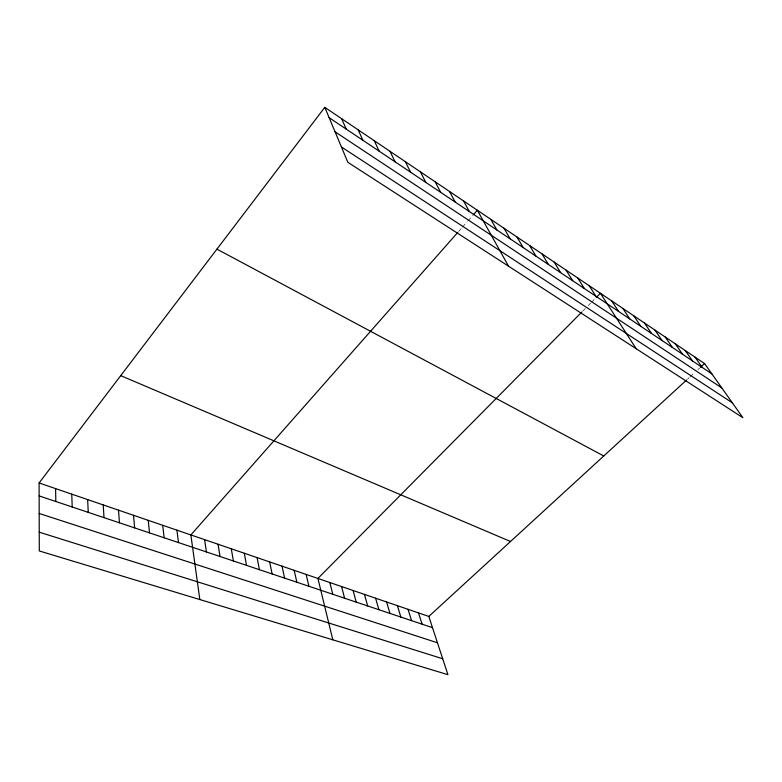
<?xml version="1.0" encoding="UTF-8"?>
<svg xmlns="http://www.w3.org/2000/svg" width="782" height="782" viewBox="0 0 782 782"><rect width="100%" height="100%" fill="white"/><g stroke="black" fill="none" stroke-linecap="round" stroke-linejoin="round"><path stroke-width="0.59" stroke-dasharray="3.91 2.93" d="M458.575 231.531L461.673 228.021M462.445 227.142L467.128 221.834M467.91 220.944L472.631 215.597M582.57 311.265L585.786 308.03M588.191 305.596L590.635 303.133M591.446 302.311L595.513 298.206M687.437 379.231L689.225 377.598M690.115 376.777L694.475 372.779M697.837 369.7L699.509 368.156"/><path stroke-width="1.17" d="M39.1 482.963L428.819 616.431L447.92 674.671L39.286 550.948L39.1 482.963L324.794 107.329L704.553 363.542L742.9 417.725L347.843 162.294L324.794 107.329M457.793 232.41L190.867 534.937L199.83 599.559M473.413 214.708L477.343 210.25L508.544 266.193M581.769 312.077L317.912 578.445L332.819 639.823M596.334 297.385L600.4 293.27L636.206 348.733M428.819 616.431L686.547 380.052M700.349 367.393L704.553 363.542M39.227 532.171L442.7 658.757M39.178 513.471L437.461 642.784M39.139 495.915L432.505 627.663M120.721 375.643L510.519 541.506M216.937 249.135L603.763 455.984M341.411 146.948L732.363 402.828M335.058 131.796L721.825 387.94M329.134 117.671L711.894 373.913M694.993 357.091L702.295 367.491M685.257 350.522L692.52 360.952M675.345 343.836L682.559 354.285M665.238 337.022L672.412 347.491M654.945 330.072L662.071 340.561M644.456 322.995L651.523 333.503M633.762 315.781L640.781 326.309M622.853 308.421L629.813 318.968M611.739 300.923L618.63 311.48M589.178 285.704L595.933 296.28M577.732 277.981L584.408 288.568M566.06 270.103L572.659 280.709M554.145 262.068L560.665 272.674M541.994 253.867L548.436 264.482M529.6 245.509L535.944 256.125M516.941 236.966L523.187 247.581M504.019 228.246L510.157 238.862M490.822 219.341L496.853 229.957M463.579 200.964L469.366 211.56M449.503 191.463L455.173 202.049M435.124 181.766L440.647 192.333M420.423 171.845L425.809 182.392M405.379 161.698L410.618 172.226M390.003 151.317L395.076 161.815M374.265 140.701L379.172 151.17M358.156 129.841L362.887 140.271M341.675 118.717L346.211 129.108M418.507 612.902L422.124 624.183M408.038 609.315L411.576 620.654M397.393 605.669L400.863 617.066M386.582 601.964L389.974 613.42M375.604 598.21L378.908 609.716M364.441 594.379L367.667 605.942M353.093 590.498L356.23 602.12M341.558 586.549L344.608 598.23M329.828 582.531L332.79 594.271M306.143 574.418L308.91 586.265M294.188 570.322L296.857 582.228M282.028 566.158L284.589 578.123M269.663 561.926L272.116 573.949M257.092 557.615L259.428 569.697M244.297 553.236L246.525 565.376M231.286 548.778L233.398 560.977M218.051 544.243L220.025 556.501M204.581 539.639L206.428 551.945M176.918 530.157L178.492 542.591M162.705 525.299L164.142 537.781M148.248 520.343L149.518 532.884M133.517 515.299L134.631 527.899M118.512 510.157L119.46 522.816M103.224 504.918L104.006 517.645M87.643 499.59L88.249 512.366M71.768 494.146L72.198 506.99M55.59 488.613L55.825 501.506"/></g></svg>
